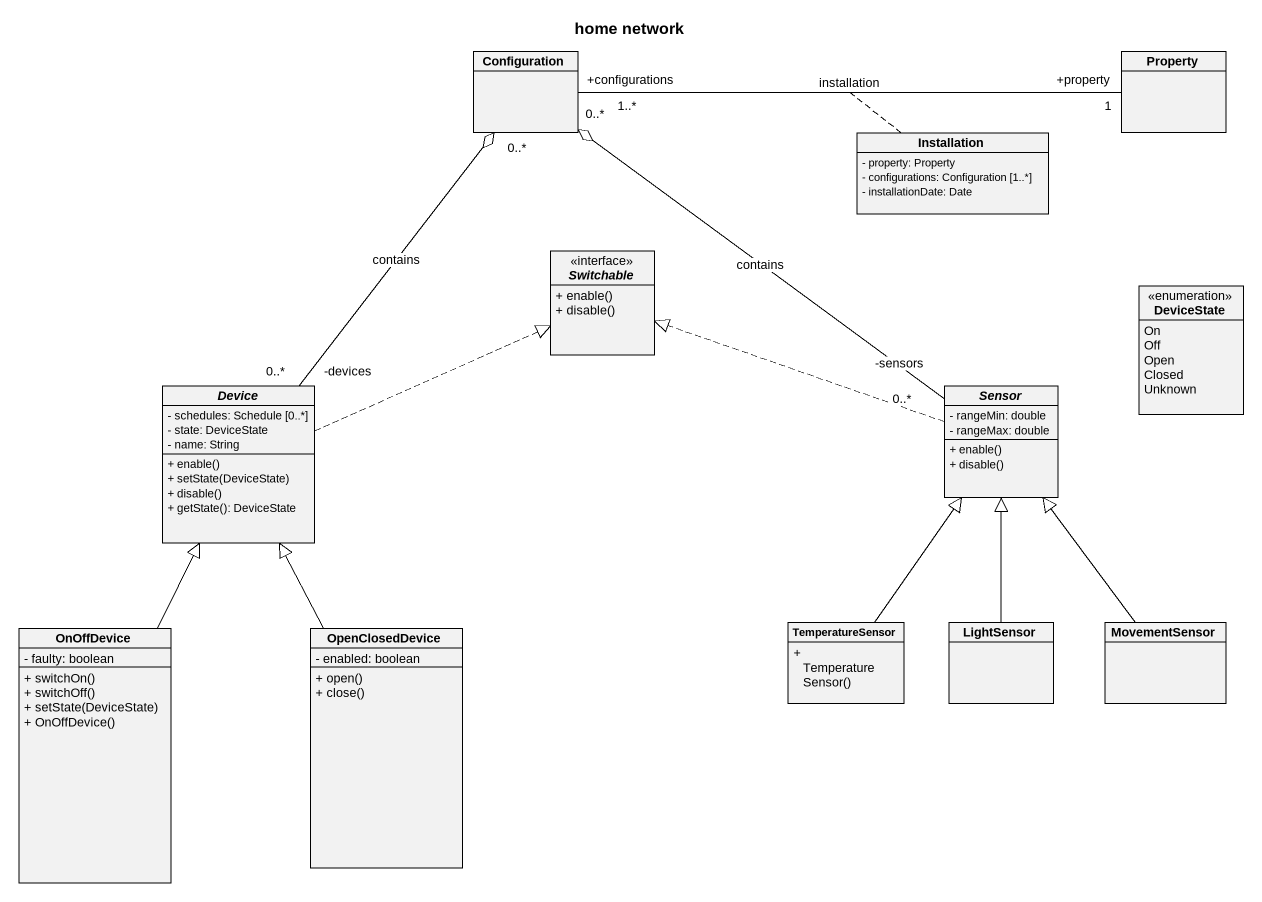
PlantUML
@startuml
title home network
hide circle
hide empty members
skinparam classAttributeIconSize 0
class Configuration
class Property
class Installation {
  - property: Property
  - configurations: Configuration [1..*]
  - installationDate: Date
}
interface Switchable {
  + enable()
  + disable()
}
enum DeviceState {
  On
  Off
  Open
  Closed
  Unknown
}
abstract class Device {
  - schedules: Schedule [0..*]
  - state: DeviceState
  - name: String
  + enable()
  + setState(DeviceState)
  + disable()
  + getState(): DeviceState
}
abstract class Sensor {
  - rangeMin: double
  - rangeMax: double
  + enable()
  + disable()
}
class OnOffDevice {
  - faulty: boolean
  + switchOn()
  + switchOff()
  + setState(DeviceState)
  + OnOffDevice()
}
class OpenClosedDevice {
  - enabled: boolean
  + open()
  + close()
}
class TemperatureSensor {
  + TemperatureSensor()
}
class LightSensor
class MovementSensor
Configuration "+configurations\n1..*" -right- "+property\n1" Property : installation
(Configuration, Property) .. Installation
Device "-devices\n0..*" -up-o "0..*" Configuration : contains
Device .right.|> Switchable
Sensor "-sensors\n0..*" -up-o "0..*" Configuration : contains
Sensor .left.|> Switchable
OnOffDevice -up-|> Device
OpenClosedDevice -up-|> Device
TemperatureSensor -up-|> Sensor
LightSensor -up-|> Sensor
MovementSensor -up-|> Sensor
@enduml
